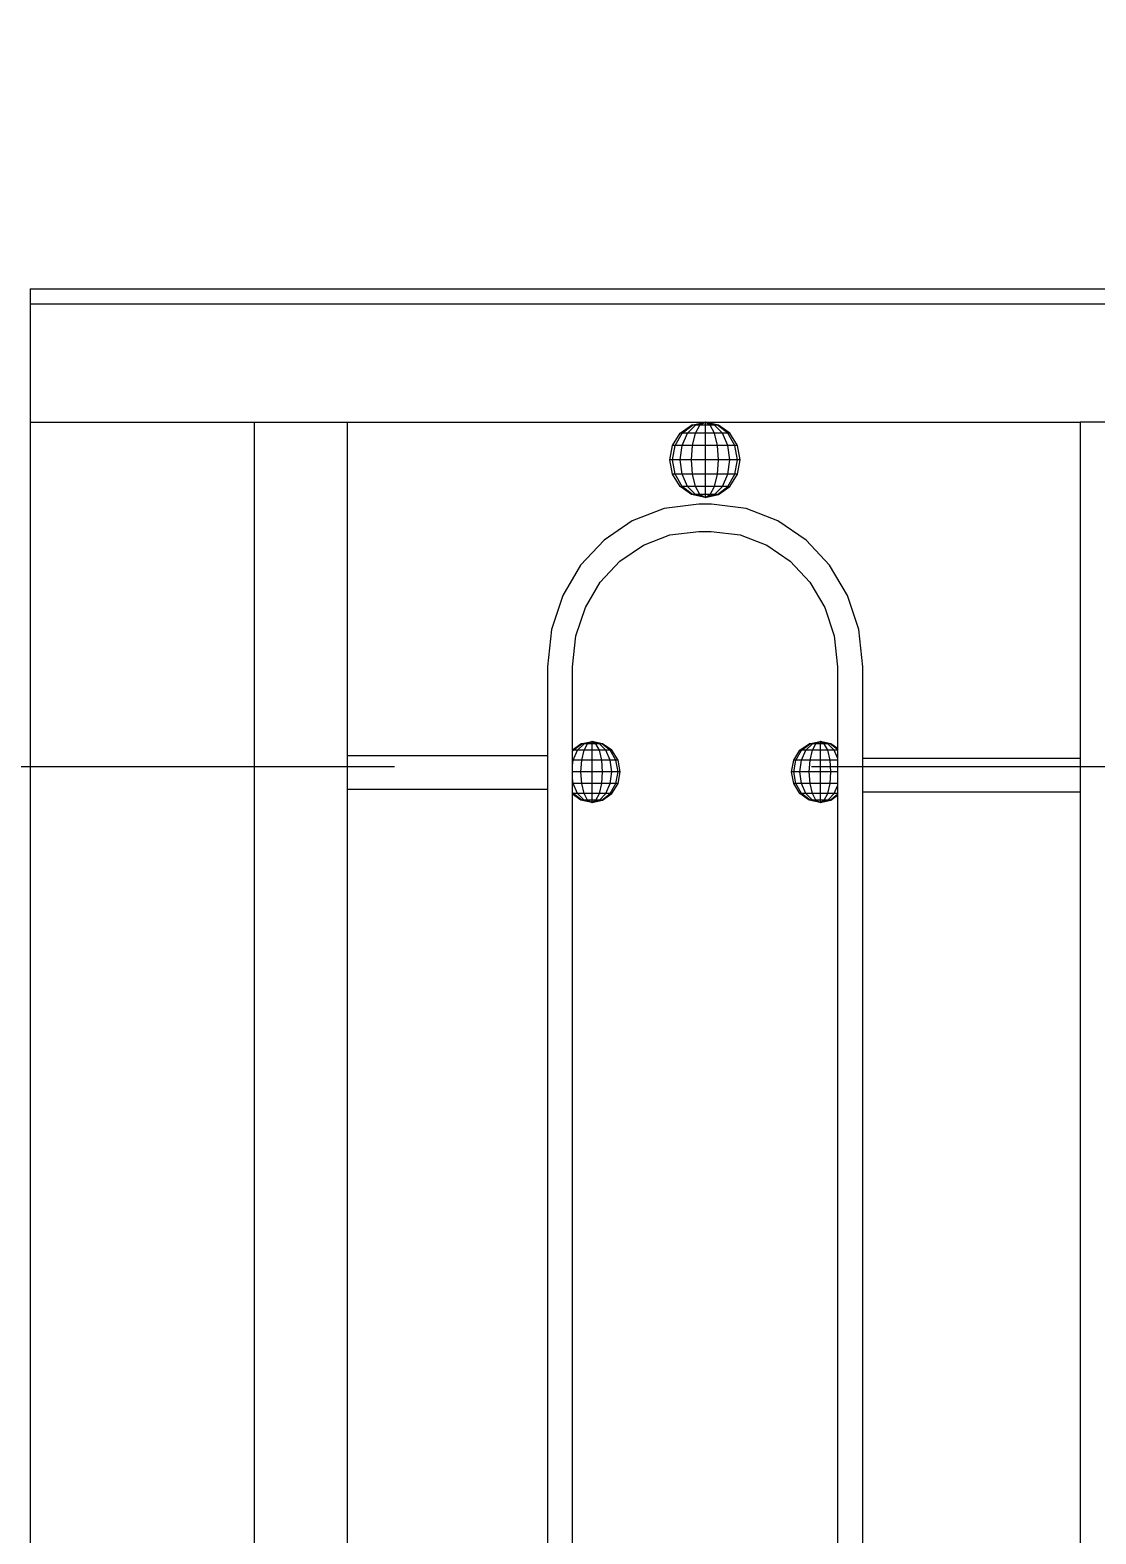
# Model space of a CAD drawing. Header units: millimetres. Extents: x 1832547 to 2001569, y -558009 to -417808.
# Drawn here: x 1913720.5 to 1914040.1, y -552129.3 to -551678.3 of the extents above; entities that cross this region are included whole.
import ezdxf

# ---------------------------------------------------------------- set-up
doc = ezdxf.new("R2010")
doc.units = ezdxf.units.MM
doc.header["$MEASUREMENT"] = 0
doc.linetypes.add('CENTER', pattern=[2, 1.25, -0.25, 0.25, -0.25])
doc.layers.get('0').update_dxf_attribs({"linetype": 'CONTINUOUS'})
doc.layers.get('DEFPOINTS').update_dxf_attribs({"linetype": 'CONTINUOUS'})
for name, color, linetype, lineweight in [('CA.dim 08', 8, 'CONTINUOUS', 13), ('CA.manh 08', 8, 'CONTINUOUS', 9), ('CA.tim 67', 67, 'CENTER', 9), ('CA_manh 08', 8, 'CONTINUOUS', 9)]:
    doc.layers.add(name, color=color, linetype=linetype, lineweight=lineweight)
doc.styles.get("Standard").update_dxf_attribs({"font": 'roman.shx'})
doc.dimstyles.new('CA 70', dxfattribs={"dimscale": 0.7, "dimtxt": 220, "dimasz": 60, "dimexe": 160, "dimexo": 0, "dimgap": 30, "dimtad": 1, "dimdec": 0, "dimrnd": 5, "dimzin": 0, "dimdsep": 46, "dimtxsty": 'Standard', "dimblk": 'ARCHTICK', "dimcen": 0.09, "dimdle": 160, "dimclrd": 256, "dimclre": 256, "dimclrt": 255, "dimadec": 0, "dimazin": 0, "dimtfac": 1, "dimtdec": 0, "dimtix": 1, "dimtmove": 2, "dimatfit": 3, "dimldrblk": 'DOT', "dimfxl": 600, "dimfxlon": 1, "dimtolj": 1, "dimtzin": 0, "dimarcsym": 0})

# ---------------------------------------------------------------- blocks, each defined once
blk = doc.blocks.new('_ArchTick')
at = {"color": 1, "linetype": 'ByBlock', "const_width": 0.15}
blk.add_lwpolyline([(-0.5, -0.5), (0.5, 0.5)], dxfattribs=at)
blk = doc.blocks.new('*D474')
at = {"layer": 'CA.dim 08', "lineweight": -2, "transparency": 16777216}
for p, q in [((1912124.45, -550893.88), (1912124.45, -552011.24)), ((1912544.45, -551005.88), (1912012.45, -551005.88)), ((1912544.45, -551899.24), (1912012.45, -551899.24))]:
    blk.add_line(p, q, dxfattribs=at)
at = {"layer": 'DEFPOINTS', "color": 0, "transparency": 16777216}
for p in [(1916980.59, -551005.88), (1912124.45, -551899.24), (1917028.56, -551899.24)]:
    blk.add_point(p, dxfattribs=at)
at = {"layer": 'CA.dim 08', "lineweight": -2, "transparency": 16777216, "xscale": 42, "yscale": 42, "zscale": 42}
for p, rotation in [((1912124.45, -551005.88), 90), ((1912124.45, -551899.24), 270)]:
    blk.add_blockref('_ArchTick', p, dxfattribs=dict(at, rotation=rotation))
at = {"layer": 'CA.dim 08', "color": 255, "transparency": 16777216, "insert": (1912026.45, -551452.56), "char_height": 154, "attachment_point": 5, "rotation": 90}
blk.add_mtext('\\A1;895', dxfattribs=at)
blk = doc.blocks.new('_DOT')
at = {"color": 1, "linetype": 'ByBlock'}
blk.add_line((-0.5, 0), (-1, 0), dxfattribs=at)
at = {"color": 1, "linetype": 'ByBlock', "const_width": 0.5}
blk.add_lwpolyline([(-0.25, 0, 1), (0.25, 0, 1)], format="xyb", close=True, dxfattribs=at)
blk = doc.blocks.new('*D475')
at = {"layer": 'CA.dim 08', "lineweight": -2, "transparency": 16777216}
for p, q in [((1912124.45, -551787.24), (1912124.45, -552811.24)), ((1912544.45, -551899.24), (1912012.45, -551899.24)), ((1912502.02, -552699.24), (1912012.45, -552699.24))]:
    blk.add_line(p, q, dxfattribs=at)
at = {"layer": 'DEFPOINTS', "color": 0, "transparency": 16777216}
for p in [(1917028.56, -551899.24), (1912124.45, -552699.24), (1912502.02, -552699.24)]:
    blk.add_point(p, dxfattribs=at)
at = {"layer": 'CA.dim 08', "lineweight": -2, "transparency": 16777216, "xscale": 42, "yscale": 42, "zscale": 42}
for p, rotation in [((1912124.45, -551899.24), 90), ((1912124.45, -552699.24), 270)]:
    blk.add_blockref('_ArchTick', p, dxfattribs=dict(at, rotation=rotation))
at = {"layer": 'CA.dim 08', "color": 255, "transparency": 16777216, "insert": (1912026.45, -552299.24), "char_height": 154, "attachment_point": 5, "rotation": 90}
blk.add_mtext('\\A1;800', dxfattribs=at)

msp = doc.modelspace()

# ---------------------------------------------------------------- linework, layer by layer
at = {"layer": 'CA.manh 08'}
msp.add_lwpolyline([(1913720.53, -551755.88), (1913720.53, -552699.24)], dxfattribs=at)
at = {"layer": 'CA.tim 67', "ltscale": 500}
msp.add_lwpolyline([(1918579.83, -551899.24), (1907995.92, -551899.24)], dxfattribs=at)
at = {"layer": 'CA_manh 08'}
for p, q in [((1913720.53, -551755.88), (1915318.63, -551755.88)), ((1915318.63, -551760.46), (1913720.53, -551760.46)), ((1913720.53, -551795.88), (1913787.73, -551795.88)), ((1913787.73, -551795.88), (1913787.73, -552529.24)), ((1913787.73, -551795.88), (1913815.66, -551795.88)), ((1913815.66, -551795.88), (1913922.91, -551795.88)), ((1913815.66, -551895.88), (1913815.66, -551795.88)), ((1913915.48, -551799.19), (1913918.89, -551796.74)), ((1913916.04, -551799.19), (1913919.19, -551796.74)), ((1913917.65, -551799.19), (1913920.07, -551796.74)), ((1913918.89, -551796.74), (1913922.91, -551795.88)), ((1913919.19, -551796.74), (1913918.89, -551796.74)), ((1913919.19, -551796.74), (1913922.91, -551795.88)), ((1913920.07, -551796.74), (1913919.19, -551796.74)), ((1913920.07, -551796.74), (1913922.91, -551795.88)), ((1913921.37, -551796.74), (1913920.07, -551796.74)), ((1913920.07, -551799.19), (1913921.37, -551796.74)), ((1913921.37, -551796.74), (1913922.91, -551795.88)), ((1913922.91, -551796.74), (1913921.37, -551796.74)), ((1913922.91, -551795.88), (1913922.91, -551796.74)), ((1913924.45, -551796.74), (1913922.91, -551795.88)), ((1913925.76, -551796.74), (1913922.91, -551795.88)), ((1913926.63, -551796.74), (1913922.91, -551795.88)), ((1913926.94, -551796.74), (1913922.91, -551795.88)), ((1913922.91, -551795.88), (1914035.38, -551795.88)), ((1913924.45, -551796.74), (1913922.91, -551796.74)), ((1913922.91, -551796.74), (1913922.91, -551799.19)), ((1913925.76, -551796.74), (1913924.45, -551796.74)), ((1913925.76, -551799.19), (1913924.45, -551796.74)), ((1913926.63, -551796.74), (1913925.76, -551796.74)), ((1913928.17, -551799.19), (1913925.76, -551796.74)), ((1913926.94, -551796.74), (1913926.63, -551796.74)), ((1913929.78, -551799.19), (1913926.63, -551796.74)), ((1913930.35, -551799.19), (1913926.94, -551796.74)), ((1914044.83, -551795.88), (1914035.38, -551795.88)), ((1914035.38, -551795.88), (1914035.38, -551896.65)), ((1913913.2, -551802.85), (1913915.48, -551799.19)), ((1913913.94, -551802.85), (1913916.04, -551799.19)), ((1913916.04, -551799.19), (1913915.48, -551799.19)), ((1913917.65, -551799.19), (1913916.04, -551799.19)), ((1913916.04, -551802.85), (1913917.65, -551799.19)), ((1913920.07, -551799.19), (1913917.65, -551799.19)), ((1913919.19, -551802.85), (1913920.07, -551799.19)), ((1913922.91, -551799.19), (1913920.07, -551799.19)), ((1913925.76, -551799.19), (1913922.91, -551799.19)), ((1913922.91, -551799.19), (1913922.91, -551802.85)), ((1913928.17, -551799.19), (1913925.76, -551799.19)), ((1913926.63, -551802.85), (1913925.76, -551799.19)), ((1913929.78, -551799.19), (1913928.17, -551799.19)), ((1913929.78, -551802.85), (1913928.17, -551799.19)), ((1913930.35, -551799.19), (1913929.78, -551799.19)), ((1913931.89, -551802.85), (1913929.78, -551799.19)), ((1913932.63, -551802.85), (1913930.35, -551799.19)), ((1913912.4, -551807.17), (1913913.2, -551802.85)), ((1913913.94, -551802.85), (1913913.2, -551802.85)), ((1913913.2, -551807.17), (1913913.94, -551802.85)), ((1913916.04, -551802.85), (1913913.94, -551802.85)), ((1913915.48, -551807.17), (1913916.04, -551802.85)), ((1913919.19, -551802.85), (1913916.04, -551802.85)), ((1913918.89, -551807.17), (1913919.19, -551802.85)), ((1913922.91, -551802.85), (1913919.19, -551802.85)), ((1913926.63, -551802.85), (1913922.91, -551802.85)), ((1913922.91, -551802.85), (1913922.91, -551807.17)), ((1913929.78, -551802.85), (1913926.63, -551802.85)), ((1913926.94, -551807.17), (1913926.63, -551802.85)), ((1913931.89, -551802.85), (1913929.78, -551802.85)), ((1913930.35, -551807.17), (1913929.78, -551802.85)), ((1913932.63, -551802.85), (1913931.89, -551802.85)), ((1913932.63, -551807.17), (1913931.89, -551802.85)), ((1913933.43, -551807.17), (1913932.63, -551802.85)), ((1913913.2, -551807.17), (1913912.4, -551807.17)), ((1913913.2, -551811.5), (1913912.4, -551807.17)), ((1913915.48, -551807.17), (1913913.2, -551807.17)), ((1913913.94, -551811.5), (1913913.2, -551807.17)), ((1913918.89, -551807.17), (1913915.48, -551807.17)), ((1913916.04, -551811.5), (1913915.48, -551807.17)), ((1913922.91, -551807.17), (1913918.89, -551807.17)), ((1913919.19, -551811.5), (1913918.89, -551807.17)), ((1913926.94, -551807.17), (1913922.91, -551807.17)), ((1913922.91, -551807.17), (1913922.91, -551811.5)), ((1913926.63, -551811.5), (1913926.94, -551807.17)), ((1913930.35, -551807.17), (1913926.94, -551807.17)), ((1913929.78, -551811.5), (1913930.35, -551807.17)), ((1913932.63, -551807.17), (1913930.35, -551807.17)), ((1913931.89, -551811.5), (1913932.63, -551807.17)), ((1913933.43, -551807.17), (1913932.63, -551807.17)), ((1913932.63, -551811.5), (1913933.43, -551807.17)), ((1913913.94, -551811.5), (1913913.2, -551811.5)), ((1913915.48, -551815.16), (1913913.2, -551811.5)), ((1913916.04, -551811.5), (1913913.94, -551811.5)), ((1913916.04, -551815.16), (1913913.94, -551811.5)), ((1913919.19, -551811.5), (1913916.04, -551811.5)), ((1913917.65, -551815.16), (1913916.04, -551811.5)), ((1913922.91, -551811.5), (1913919.19, -551811.5)), ((1913920.07, -551815.16), (1913919.19, -551811.5)), ((1913926.63, -551811.5), (1913922.91, -551811.5)), ((1913922.91, -551811.5), (1913922.91, -551815.16)), ((1913925.76, -551815.16), (1913926.63, -551811.5)), ((1913929.78, -551811.5), (1913926.63, -551811.5)), ((1913928.17, -551815.16), (1913929.78, -551811.5)), ((1913931.89, -551811.5), (1913929.78, -551811.5)), ((1913929.78, -551815.16), (1913931.89, -551811.5)), ((1913930.35, -551815.16), (1913932.63, -551811.5)), ((1913932.63, -551811.5), (1913931.89, -551811.5)), ((1913916.04, -551815.16), (1913915.48, -551815.16)), ((1913918.89, -551817.61), (1913915.48, -551815.16)), ((1913917.65, -551815.16), (1913916.04, -551815.16)), ((1913919.19, -551817.61), (1913916.04, -551815.16)), ((1913920.07, -551815.16), (1913917.65, -551815.16)), ((1913920.07, -551817.61), (1913917.65, -551815.16)), ((1913919.19, -551817.61), (1913918.89, -551817.61)), ((1913922.91, -551818.47), (1913918.89, -551817.61)), ((1913920.07, -551817.61), (1913919.19, -551817.61)), ((1913922.91, -551818.47), (1913919.19, -551817.61)), ((1913922.91, -551815.16), (1913920.07, -551815.16)), ((1913921.37, -551817.61), (1913920.07, -551815.16)), ((1913921.37, -551817.61), (1913920.07, -551817.61)), ((1913922.91, -551818.47), (1913920.07, -551817.61)), ((1913922.91, -551817.61), (1913921.37, -551817.61)), ((1913922.91, -551818.47), (1913921.37, -551817.61)), ((1913925.76, -551815.16), (1913922.91, -551815.16)), ((1913922.91, -551815.16), (1913922.91, -551817.61)), ((1913924.45, -551817.61), (1913922.91, -551817.61)), ((1913922.91, -551817.61), (1913922.91, -551818.47)), ((1913922.91, -551818.47), (1913926.94, -551817.61)), ((1913922.91, -551818.47), (1913926.63, -551817.61)), ((1913922.91, -551818.47), (1913925.76, -551817.61)), ((1913922.91, -551818.47), (1913924.45, -551817.61)), ((1913924.45, -551817.61), (1913925.76, -551815.16)), ((1913925.76, -551817.61), (1913924.45, -551817.61)), ((1913928.17, -551815.16), (1913925.76, -551815.16)), ((1913925.76, -551817.61), (1913928.17, -551815.16)), ((1913926.63, -551817.61), (1913925.76, -551817.61)), ((1913926.63, -551817.61), (1913929.78, -551815.16)), ((1913926.94, -551817.61), (1913926.63, -551817.61)), ((1913926.94, -551817.61), (1913930.35, -551815.16)), ((1913929.78, -551815.16), (1913928.17, -551815.16)), ((1913929.78, -551815.16), (1913930.35, -551815.16)), ((1913910.62, -551821.79), (1913901.07, -551825.47)), ((1913921.03, -551820.5), (1913910.62, -551821.79)), ((1913924.81, -551820.5), (1913921.03, -551820.5)), ((1913935.21, -551821.79), (1913924.81, -551820.5)), ((1913944.77, -551825.47), (1913935.21, -551821.79)), ((1913901.07, -551825.47), (1913892.64, -551831.23)), ((1913953.2, -551831.23), (1913944.77, -551825.47)), ((1913892.64, -551831.23), (1913885.61, -551838.78)), ((1913897.38, -551837.58), (1913904.41, -551832.77)), ((1913904.41, -551832.77), (1913912.38, -551829.71)), ((1913912.38, -551829.71), (1913921.06, -551828.63)), ((1913921.06, -551828.63), (1913924.78, -551828.63)), ((1913924.78, -551828.63), (1913933.45, -551829.71)), ((1913933.45, -551829.71), (1913941.42, -551832.77)), ((1913941.42, -551832.77), (1913948.45, -551837.57)), ((1913960.23, -551838.78), (1913953.2, -551831.23)), ((1913885.61, -551838.78), (1913880.24, -551847.84)), ((1913891.51, -551843.88), (1913897.38, -551837.58)), ((1913948.45, -551837.57), (1913954.32, -551843.87)), ((1913965.59, -551847.84), (1913960.23, -551838.78)), ((1913887.04, -551851.43), (1913891.51, -551843.88)), ((1913954.32, -551843.87), (1913958.79, -551851.43)), ((1913880.24, -551847.84), (1913876.83, -551858.1)), ((1913969.01, -551858.1), (1913965.59, -551847.84)), ((1913884.19, -551859.99), (1913887.04, -551851.43)), ((1913958.79, -551851.43), (1913961.64, -551859.99)), ((1913876.83, -551858.1), (1913875.63, -551869.27)), ((1913883.19, -551869.31), (1913884.19, -551859.99)), ((1913961.64, -551859.99), (1913962.64, -551869.31)), ((1913970.21, -551869.27), (1913969.01, -551858.1)), ((1913875.63, -551869.27), (1913875.63, -551895.88)), ((1913883.19, -551894.11), (1913883.19, -551869.31)), ((1913962.64, -551869.31), (1913962.64, -551893.75)), ((1913970.21, -551896.65), (1913970.21, -551869.27)), ((1913885.69, -551892.32), (1913888.95, -551891.62)), ((1913885.94, -551892.32), (1913888.95, -551891.62)), ((1913886.64, -551892.32), (1913888.95, -551891.62)), ((1913887.7, -551892.32), (1913888.95, -551891.62)), ((1913888.95, -551891.62), (1913888.95, -551892.32)), ((1913892.2, -551892.32), (1913888.95, -551891.62)), ((1913891.96, -551892.32), (1913888.95, -551891.62)), ((1913891.25, -551892.32), (1913888.95, -551891.62)), ((1913890.19, -551892.32), (1913888.95, -551891.62)), ((1913954.13, -551892.32), (1913957.39, -551891.62)), ((1913954.38, -551892.32), (1913957.39, -551891.62)), ((1913955.09, -551892.32), (1913957.39, -551891.62)), ((1913956.14, -551892.32), (1913957.39, -551891.62)), ((1913957.39, -551891.62), (1913957.39, -551892.32)), ((1913960.65, -551892.32), (1913957.39, -551891.62)), ((1913960.4, -551892.32), (1913957.39, -551891.62)), ((1913959.69, -551892.32), (1913957.39, -551891.62)), ((1913958.64, -551892.32), (1913957.39, -551891.62)), ((1913815.66, -551906.04), (1913815.66, -551895.88)), ((1913815.66, -551895.88), (1913875.63, -551895.88)), ((1913875.63, -551895.88), (1913875.63, -551906.04)), ((1913883.19, -551894.11), (1913885.69, -551892.32)), ((1913883.19, -551894.3), (1913883.19, -551894.11)), ((1913883.38, -551894.3), (1913883.19, -551894.3)), ((1913883.19, -551894.64), (1913883.38, -551894.3)), ((1913883.19, -551894.64), (1913883.19, -551894.3)), ((1913883.19, -551897.27), (1913883.19, -551894.64)), ((1913883.38, -551894.3), (1913885.94, -551892.32)), ((1913884.69, -551894.3), (1913883.38, -551894.3)), ((1913883.38, -551897.27), (1913884.69, -551894.3)), ((1913884.69, -551894.3), (1913886.64, -551892.32)), ((1913886.64, -551894.3), (1913884.69, -551894.3)), ((1913885.94, -551892.32), (1913885.69, -551892.32)), ((1913886.64, -551892.32), (1913885.94, -551892.32)), ((1913885.94, -551897.27), (1913886.64, -551894.3)), ((1913887.7, -551892.32), (1913886.64, -551892.32)), ((1913886.64, -551894.3), (1913887.7, -551892.32)), ((1913888.95, -551894.3), (1913886.64, -551894.3)), ((1913888.95, -551892.32), (1913887.7, -551892.32)), ((1913890.19, -551892.32), (1913888.95, -551892.32)), ((1913888.95, -551892.32), (1913888.95, -551894.3)), ((1913891.25, -551894.3), (1913888.95, -551894.3)), ((1913888.95, -551894.3), (1913888.95, -551897.27)), ((1913891.25, -551892.32), (1913890.19, -551892.32)), ((1913891.25, -551894.3), (1913890.19, -551892.32)), ((1913891.96, -551892.32), (1913891.25, -551892.32)), ((1913893.2, -551894.3), (1913891.25, -551892.32)), ((1913893.2, -551894.3), (1913891.25, -551894.3)), ((1913891.96, -551897.27), (1913891.25, -551894.3)), ((1913891.96, -551892.32), (1913892.2, -551892.32)), ((1913894.51, -551894.3), (1913891.96, -551892.32)), ((1913894.97, -551894.3), (1913892.2, -551892.32)), ((1913894.51, -551894.3), (1913893.2, -551894.3)), ((1913894.51, -551897.27), (1913893.2, -551894.3)), ((1913894.97, -551894.3), (1913894.51, -551894.3)), ((1913896.21, -551897.27), (1913894.51, -551894.3)), ((1913896.81, -551897.27), (1913894.97, -551894.3)), ((1913949.53, -551897.27), (1913951.37, -551894.3)), ((1913950.12, -551897.27), (1913951.83, -551894.3)), ((1913951.37, -551894.3), (1913954.13, -551892.32)), ((1913951.83, -551894.3), (1913951.37, -551894.3)), ((1913951.83, -551894.3), (1913954.38, -551892.32)), ((1913953.13, -551894.3), (1913951.83, -551894.3)), ((1913951.83, -551897.27), (1913953.13, -551894.3)), ((1913953.13, -551894.3), (1913955.09, -551892.32)), ((1913955.09, -551894.3), (1913953.13, -551894.3)), ((1913954.38, -551892.32), (1913954.13, -551892.32)), ((1913955.09, -551892.32), (1913954.38, -551892.32)), ((1913954.38, -551897.27), (1913955.09, -551894.3)), ((1913956.14, -551892.32), (1913955.09, -551892.32)), ((1913955.09, -551894.3), (1913956.14, -551892.32)), ((1913957.39, -551894.3), (1913955.09, -551894.3)), ((1913957.39, -551892.32), (1913956.14, -551892.32)), ((1913958.64, -551892.32), (1913957.39, -551892.32)), ((1913957.39, -551892.32), (1913957.39, -551894.3)), ((1913959.69, -551894.3), (1913957.39, -551894.3)), ((1913957.39, -551894.3), (1913957.39, -551897.27)), ((1913959.69, -551892.32), (1913958.64, -551892.32)), ((1913959.69, -551894.3), (1913958.64, -551892.32)), ((1913960.4, -551892.32), (1913959.69, -551892.32)), ((1913961.65, -551894.3), (1913959.69, -551892.32)), ((1913961.65, -551894.3), (1913959.69, -551894.3)), ((1913960.4, -551897.27), (1913959.69, -551894.3)), ((1913960.4, -551892.32), (1913960.65, -551892.32)), ((1913962.64, -551894.06), (1913960.4, -551892.32)), ((1913962.64, -551893.75), (1913960.65, -551892.32)), ((1913962.64, -551894.3), (1913961.65, -551894.3)), ((1913962.64, -551896.57), (1913961.65, -551894.3)), ((1913962.64, -551893.75), (1913962.64, -551894.06)), ((1913962.64, -551894.06), (1913962.64, -551894.3)), ((1913962.64, -551894.3), (1913962.64, -551896.57)), ((1913883.38, -551897.27), (1913883.19, -551897.27)), ((1913883.19, -551898.74), (1913883.38, -551897.27)), ((1913883.19, -551898.74), (1913883.19, -551897.27)), ((1913883.19, -551900.77), (1913883.19, -551898.74)), ((1913885.94, -551897.27), (1913883.38, -551897.27)), ((1913885.69, -551900.77), (1913885.94, -551897.27)), ((1913888.95, -551897.27), (1913885.94, -551897.27)), ((1913891.96, -551897.27), (1913888.95, -551897.27)), ((1913888.95, -551897.27), (1913888.95, -551900.77)), ((1913894.51, -551897.27), (1913891.96, -551897.27)), ((1913892.2, -551900.77), (1913891.96, -551897.27)), ((1913896.21, -551897.27), (1913894.51, -551897.27)), ((1913894.97, -551900.77), (1913894.51, -551897.27)), ((1913896.81, -551897.27), (1913896.21, -551897.27)), ((1913896.81, -551900.77), (1913896.21, -551897.27)), ((1913897.46, -551900.77), (1913896.81, -551897.27)), ((1913948.88, -551900.77), (1913949.53, -551897.27)), ((1913950.12, -551897.27), (1913949.53, -551897.27)), ((1913949.53, -551900.77), (1913950.12, -551897.27)), ((1913951.83, -551897.27), (1913950.12, -551897.27)), ((1913951.37, -551900.77), (1913951.83, -551897.27)), ((1913954.38, -551897.27), (1913951.83, -551897.27)), ((1913954.13, -551900.77), (1913954.38, -551897.27)), ((1913957.39, -551897.27), (1913954.38, -551897.27)), ((1913960.4, -551897.27), (1913957.39, -551897.27)), ((1913957.39, -551897.27), (1913957.39, -551900.77)), ((1913962.64, -551897.27), (1913960.4, -551897.27)), ((1913960.65, -551900.77), (1913960.4, -551897.27)), ((1913962.64, -551896.57), (1913962.64, -551897.27)), ((1913962.64, -551897.27), (1913962.64, -551900.77)), ((1913970.21, -551906.81), (1913970.21, -551896.65)), ((1913970.21, -551896.65), (1914035.38, -551896.65)), ((1914035.38, -551896.65), (1914035.38, -551906.81)), ((1913885.69, -551900.77), (1913883.19, -551900.77)), ((1913883.19, -551902.79), (1913883.19, -551900.77)), ((1913883.38, -551904.27), (1913883.19, -551902.79)), ((1913883.19, -551904.27), (1913883.19, -551902.79)), ((1913883.38, -551904.27), (1913883.19, -551904.27)), ((1913883.19, -551906.9), (1913883.19, -551904.27)), ((1913885.94, -551904.27), (1913883.38, -551904.27)), ((1913884.69, -551907.23), (1913883.38, -551904.27)), ((1913888.95, -551900.77), (1913885.69, -551900.77)), ((1913885.94, -551904.27), (1913885.69, -551900.77)), ((1913888.95, -551904.27), (1913885.94, -551904.27)), ((1913886.64, -551907.23), (1913885.94, -551904.27)), ((1913892.2, -551900.77), (1913888.95, -551900.77)), ((1913888.95, -551900.77), (1913888.95, -551904.27)), ((1913891.96, -551904.27), (1913888.95, -551904.27)), ((1913888.95, -551904.27), (1913888.95, -551907.23)), ((1913891.25, -551907.23), (1913891.96, -551904.27)), ((1913891.96, -551904.27), (1913892.2, -551900.77)), ((1913894.51, -551904.27), (1913891.96, -551904.27)), ((1913894.97, -551900.77), (1913892.2, -551900.77)), ((1913893.2, -551907.23), (1913894.51, -551904.27)), ((1913894.51, -551904.27), (1913894.97, -551900.77)), ((1913896.21, -551904.27), (1913894.51, -551904.27)), ((1913894.51, -551907.23), (1913896.21, -551904.27)), ((1913896.81, -551900.77), (1913894.97, -551900.77)), ((1913894.97, -551907.23), (1913896.81, -551904.27)), ((1913896.21, -551904.27), (1913896.81, -551900.77)), ((1913896.81, -551904.27), (1913896.21, -551904.27)), ((1913897.46, -551900.77), (1913896.81, -551900.77)), ((1913896.81, -551904.27), (1913897.46, -551900.77)), ((1913949.53, -551900.77), (1913948.88, -551900.77)), ((1913949.53, -551904.27), (1913948.88, -551900.77)), ((1913951.37, -551900.77), (1913949.53, -551900.77)), ((1913950.12, -551904.27), (1913949.53, -551900.77)), ((1913950.12, -551904.27), (1913949.53, -551904.27)), ((1913951.37, -551907.23), (1913949.53, -551904.27)), ((1913951.83, -551904.27), (1913950.12, -551904.27)), ((1913951.83, -551907.23), (1913950.12, -551904.27)), ((1913954.13, -551900.77), (1913951.37, -551900.77)), ((1913951.83, -551904.27), (1913951.37, -551900.77)), ((1913954.38, -551904.27), (1913951.83, -551904.27)), ((1913953.13, -551907.23), (1913951.83, -551904.27)), ((1913957.39, -551900.77), (1913954.13, -551900.77)), ((1913954.38, -551904.27), (1913954.13, -551900.77)), ((1913957.39, -551904.27), (1913954.38, -551904.27)), ((1913955.09, -551907.23), (1913954.38, -551904.27)), ((1913960.65, -551900.77), (1913957.39, -551900.77)), ((1913957.39, -551900.77), (1913957.39, -551904.27)), ((1913960.4, -551904.27), (1913957.39, -551904.27)), ((1913957.39, -551904.27), (1913957.39, -551907.23)), ((1913959.69, -551907.23), (1913960.4, -551904.27)), ((1913960.4, -551904.27), (1913960.65, -551900.77)), ((1913962.64, -551904.27), (1913960.4, -551904.27)), ((1913962.64, -551900.77), (1913960.65, -551900.77)), ((1913961.65, -551907.23), (1913962.64, -551904.97)), ((1913962.64, -551900.77), (1913962.64, -551904.27)), ((1913962.64, -551904.27), (1913962.64, -551904.97)), ((1913962.64, -551904.97), (1913962.64, -551907.23)), ((1913875.63, -551906.04), (1913815.66, -551906.04)), ((1913815.66, -552419.08), (1913815.66, -551906.04)), ((1913875.63, -551906.04), (1913875.63, -552419.08)), ((1913883.38, -551907.23), (1913883.19, -551906.9)), ((1913883.19, -551907.23), (1913883.19, -551906.9)), ((1913883.38, -551907.23), (1913883.19, -551907.23)), ((1913883.19, -551907.42), (1913883.19, -551907.23)), ((1913885.69, -551909.22), (1913883.19, -551907.42)), ((1913883.19, -552417.31), (1913883.19, -551907.42)), ((1913884.69, -551907.23), (1913883.38, -551907.23)), ((1913885.94, -551909.22), (1913883.38, -551907.23)), ((1913886.64, -551907.23), (1913884.69, -551907.23)), ((1913886.64, -551909.22), (1913884.69, -551907.23)), ((1913885.94, -551909.22), (1913885.69, -551909.22)), ((1913888.95, -551909.91), (1913885.69, -551909.22)), ((1913886.64, -551909.22), (1913885.94, -551909.22)), ((1913888.95, -551909.91), (1913885.94, -551909.22)), ((1913888.95, -551907.23), (1913886.64, -551907.23)), ((1913887.7, -551909.22), (1913886.64, -551907.23)), ((1913887.7, -551909.22), (1913886.64, -551909.22)), ((1913888.95, -551909.91), (1913886.64, -551909.22)), ((1913888.95, -551909.22), (1913887.7, -551909.22)), ((1913888.95, -551909.91), (1913887.7, -551909.22)), ((1913891.25, -551907.23), (1913888.95, -551907.23)), ((1913888.95, -551907.23), (1913888.95, -551909.22)), ((1913890.19, -551909.22), (1913888.95, -551909.22)), ((1913888.95, -551909.22), (1913888.95, -551909.91)), ((1913888.95, -551909.91), (1913892.2, -551909.22)), ((1913888.95, -551909.91), (1913891.96, -551909.22)), ((1913888.95, -551909.91), (1913891.25, -551909.22)), ((1913888.95, -551909.91), (1913890.19, -551909.22)), ((1913890.19, -551909.22), (1913891.25, -551907.23)), ((1913891.25, -551909.22), (1913890.19, -551909.22)), ((1913893.2, -551907.23), (1913891.25, -551907.23)), ((1913891.25, -551909.22), (1913893.2, -551907.23)), ((1913891.96, -551909.22), (1913891.25, -551909.22)), ((1913891.96, -551909.22), (1913894.51, -551907.23)), ((1913892.2, -551909.22), (1913891.96, -551909.22)), ((1913892.2, -551909.22), (1913894.97, -551907.23)), ((1913894.51, -551907.23), (1913893.2, -551907.23)), ((1913894.51, -551907.23), (1913894.97, -551907.23)), ((1913951.83, -551907.23), (1913951.37, -551907.23)), ((1913954.13, -551909.22), (1913951.37, -551907.23)), ((1913953.13, -551907.23), (1913951.83, -551907.23)), ((1913954.38, -551909.22), (1913951.83, -551907.23)), ((1913955.09, -551907.23), (1913953.13, -551907.23)), ((1913955.09, -551909.22), (1913953.13, -551907.23)), ((1913954.38, -551909.22), (1913954.13, -551909.22)), ((1913957.39, -551909.91), (1913954.13, -551909.22)), ((1913955.09, -551909.22), (1913954.38, -551909.22)), ((1913957.39, -551909.91), (1913954.38, -551909.22)), ((1913957.39, -551907.23), (1913955.09, -551907.23)), ((1913956.14, -551909.22), (1913955.09, -551907.23)), ((1913956.14, -551909.22), (1913955.09, -551909.22)), ((1913957.39, -551909.91), (1913955.09, -551909.22)), ((1913957.39, -551909.22), (1913956.14, -551909.22)), ((1913957.39, -551909.91), (1913956.14, -551909.22)), ((1913959.69, -551907.23), (1913957.39, -551907.23)), ((1913957.39, -551907.23), (1913957.39, -551909.22)), ((1913958.64, -551909.22), (1913957.39, -551909.22)), ((1913957.39, -551909.22), (1913957.39, -551909.91)), ((1913957.39, -551909.91), (1913960.65, -551909.22)), ((1913957.39, -551909.91), (1913960.4, -551909.22)), ((1913957.39, -551909.91), (1913959.69, -551909.22)), ((1913957.39, -551909.91), (1913958.64, -551909.22)), ((1913958.64, -551909.22), (1913959.69, -551907.23)), ((1913959.69, -551909.22), (1913958.64, -551909.22)), ((1913961.65, -551907.23), (1913959.69, -551907.23)), ((1913959.69, -551909.22), (1913961.65, -551907.23)), ((1913960.4, -551909.22), (1913959.69, -551909.22)), ((1913960.4, -551909.22), (1913962.64, -551907.47)), ((1913960.65, -551909.22), (1913960.4, -551909.22)), ((1913960.65, -551909.22), (1913962.64, -551907.78)), ((1913962.64, -551907.23), (1913961.65, -551907.23)), ((1913962.64, -551907.23), (1913962.64, -551907.47)), ((1913962.64, -551907.47), (1913962.64, -551907.78)), ((1913962.64, -551907.78), (1913962.64, -552423.97)), ((1914035.38, -551906.81), (1913970.21, -551906.81)), ((1913970.21, -552419.08), (1913970.21, -551906.81)), ((1914035.38, -551906.81), (1914035.38, -552419.08))]:
    msp.add_line(p, q, dxfattribs=at)

# ---------------------------------------------------------------- dimensions: what is measured, and where the dimension line sits
at = {"layer": 'CA.dim 08'}
for base, p1, p2, picture, middle in [((1912124.45, -551899.24), (1916980.59, -551005.88), (1917028.56, -551899.24), '*D474', (1912026.45, -551452.56)), ((1912124.45, -552699.24), (1917028.56, -551899.24), (1912502.02, -552699.24), '*D475', (1912026.45, -552299.24))]:
    dim = msp.add_linear_dim(base=base, p1=p1, p2=p2, angle=90, dimstyle='CA 70', dxfattribs=at)
    dim.commit()
    dim.dimension.update_dxf_attribs({"geometry": picture, "text_midpoint": middle})

doc.saveas('drawing.dxf')
